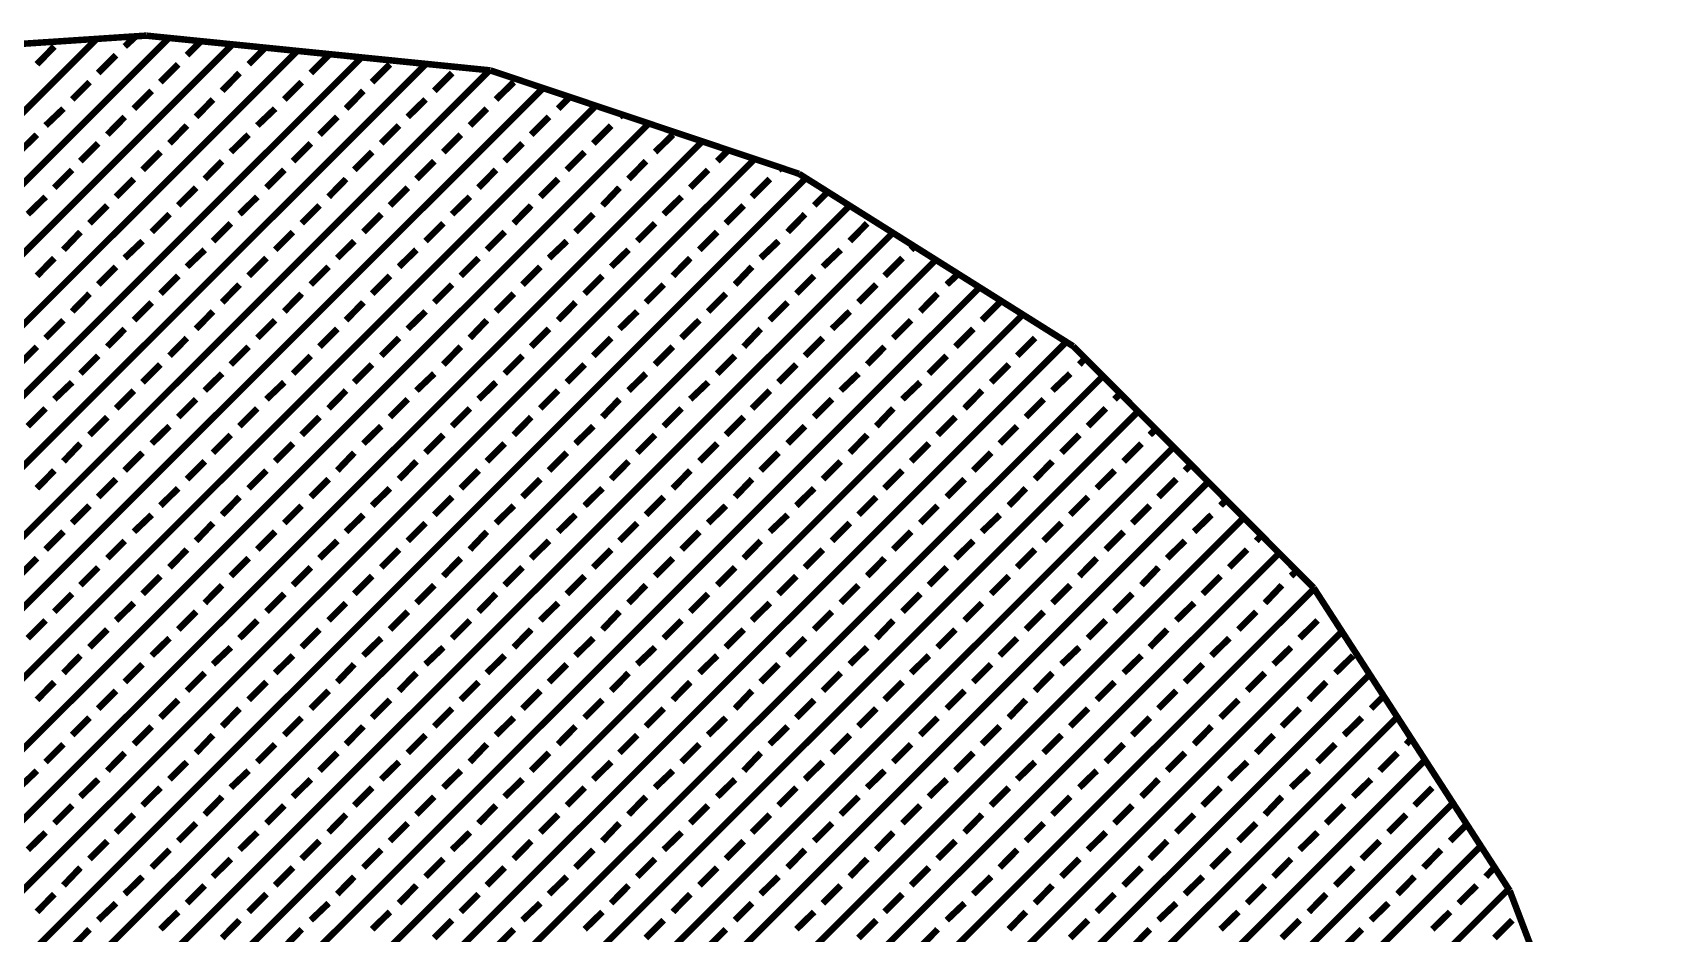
# Model space of a CAD drawing. Extents: x 2 to 176, y -19 to 159.
# Drawn here: x 106.256 to 107.203, y 119.931 to 120.458 of the extents above; entities that cross this region are included whole.
import ezdxf

# ---------------------------------------------------------------- set-up
doc = ezdxf.new("R2010")
doc.units = 0
doc.layers.add('BG_SILKSCREEN_TOP', color=7, linetype='CONTINUOUS')

msp = doc.modelspace()

# ---------------------------------------------------------------- linework, layer by layer
at = {"layer": 'BG_SILKSCREEN_TOP', "const_width": 0.00381}
for points in [[(104.872028, 119.03202), (106.294174, 120.45442)], [(104.898698, 119.017288), (106.336084, 120.454674)], [(106.322876, 120.456198), (106.18089, 120.4468)], [(106.31043, 120.449848), (106.316526, 120.455436)], [(106.524044, 120.435878), (106.322876, 120.456198)], [(106.346752, 120.444768), (106.35488, 120.452896)], [(104.92486, 119.002302), (106.373422, 120.451118)], [(104.95153, 118.98757), (106.411268, 120.447308)], [(104.982772, 118.977664), (106.448606, 120.443244)], [(106.259122, 120.439434), (106.269282, 120.449848)], [(106.294936, 120.434354), (106.30535, 120.444768)], [(106.38282, 120.439434), (106.392472, 120.449086)], [(106.419142, 120.434354), (106.429556, 120.444768)], [(105.017824, 118.971568), (106.486198, 120.439434)], [(105.05313, 118.965218), (106.523536, 120.435878)], [(106.331258, 120.42902), (106.341672, 120.439434)], [(106.367326, 120.42394), (106.377486, 120.434354)], [(106.454956, 120.42902), (106.46537, 120.439434)], [(106.491278, 120.42394), (106.501692, 120.434354)], [(106.704384, 120.375426), (106.524044, 120.435878)], [(105.08869, 118.959376), (106.554778, 120.425464)], [(106.279696, 120.41886), (106.289856, 120.42902)], [(106.403648, 120.41886), (106.413808, 120.42902)], [(106.527346, 120.41886), (106.53776, 120.42902)], [(105.123742, 118.953026), (106.585512, 120.41505)], [(106.315764, 120.413526), (106.326178, 120.42394)], [(106.352086, 120.4087), (106.361992, 120.41886)], [(106.439716, 120.413526), (106.449876, 120.42394)], [(106.475784, 120.4087), (106.486198, 120.41886)], [(106.563668, 120.413526), (106.570272, 120.42013)], [(106.264202, 120.40362), (106.274616, 120.413526)], [(106.30027, 120.398286), (106.31043, 120.4087)], [(106.3879, 120.40362), (106.398314, 120.413526)], [(106.424222, 120.398286), (106.434636, 120.4087)], [(106.512106, 120.40362), (106.522012, 120.413526)], [(106.54792, 120.398286), (106.558334, 120.4087)], [(106.599482, 120.4087), (106.601006, 120.40997)], [(105.841546, 119.629682), (106.6165, 120.404636)], [(106.248708, 120.388126), (106.259122, 120.398286)], [(106.336592, 120.393206), (106.346752, 120.40362)], [(106.372406, 120.388126), (106.38282, 120.398286)], [(106.46029, 120.393206), (106.470704, 120.40362)], [(106.496612, 120.388126), (106.506772, 120.398286)], [(106.584242, 120.393206), (106.594656, 120.40362)], [(106.62031, 120.388126), (106.630724, 120.398286)], [(105.91038, 119.657368), (106.647742, 120.394222)], [(106.284522, 120.382792), (106.294936, 120.393206)], [(106.320844, 120.377712), (106.331258, 120.388126)], [(106.408728, 120.382792), (106.419142, 120.393206)], [(106.444542, 120.377712), (106.454956, 120.388126)], [(106.532426, 120.382792), (106.54284, 120.393206)], [(106.568748, 120.377712), (106.579162, 120.388126)], [(106.656632, 120.382792), (106.662982, 120.389142)], [(105.958132, 119.663718), (106.678476, 120.384062)], [(106.269282, 120.367298), (106.279696, 120.377712)], [(106.357166, 120.372378), (106.367326, 120.382792)], [(106.393234, 120.367298), (106.403648, 120.377712)], [(106.480864, 120.372378), (106.491278, 120.382792)], [(106.517186, 120.367298), (106.527346, 120.377712)], [(106.604816, 120.372378), (106.614976, 120.382792)], [(106.640884, 120.367298), (106.651298, 120.377712)], [(106.692446, 120.377712), (106.69397, 120.378728)], [(106.003852, 119.668036), (106.708448, 120.372886)], [(106.30535, 120.361964), (106.315764, 120.372378)], [(106.341672, 120.356884), (106.352086, 120.367298)], [(106.429556, 120.361964), (106.439716, 120.372378)], [(106.46537, 120.356884), (106.475784, 120.367298)], [(106.553254, 120.361964), (106.563668, 120.372378)], [(106.589576, 120.356884), (106.599482, 120.367298)], [(106.676952, 120.361964), (106.687366, 120.372378)], [(106.864658, 120.274588), (106.704384, 120.375426)], [(106.253788, 120.351804), (106.264202, 120.361964)], [(106.377486, 120.351804), (106.3879, 120.361964)], [(106.501692, 120.351804), (106.512106, 120.361964)], [(106.62539, 120.351804), (106.635804, 120.361964)], [(106.713274, 120.356884), (106.721148, 120.364758)], [(106.040428, 119.66321), (106.734102, 120.356884)], [(106.289856, 120.34647), (106.30027, 120.356884)], [(106.326178, 120.34139), (106.336592, 120.351804)], [(106.413808, 120.34647), (106.424222, 120.356884)], [(106.449876, 120.34139), (106.46029, 120.351804)], [(106.53776, 120.34647), (106.54792, 120.356884)], [(106.573828, 120.34139), (106.584242, 120.351804)], [(106.661712, 120.34647), (106.672126, 120.356884)], [(106.69778, 120.34139), (106.70794, 120.351804)], [(106.077004, 119.658892), (106.759248, 120.340882)], [(106.274616, 120.330976), (106.284522, 120.34139)], [(106.361992, 120.336056), (106.372406, 120.34647)], [(106.398314, 120.330976), (106.408728, 120.34139)], [(106.486198, 120.336056), (106.496612, 120.34647)], [(106.522012, 120.330976), (106.532426, 120.34139)], [(106.609896, 120.336056), (106.62031, 120.34647)], [(106.646218, 120.330976), (106.656632, 120.34139)], [(106.734102, 120.336056), (106.744262, 120.34647)], [(106.31043, 120.32615), (106.320844, 120.336056)], [(106.346752, 120.32107), (106.357166, 120.330976)], [(106.434636, 120.32615), (106.444542, 120.336056)], [(106.470704, 120.32107), (106.480864, 120.330976)], [(106.558334, 120.32615), (106.568748, 120.336056)], [(106.594656, 120.32107), (106.604816, 120.330976)], [(106.682032, 120.32615), (106.692446, 120.336056)], [(106.718354, 120.32107), (106.728768, 120.330976)], [(106.769916, 120.330976), (106.771694, 120.332754)], [(106.110024, 119.650256), (106.784394, 120.325134)], [(106.259122, 120.315736), (106.269282, 120.32615)], [(106.294936, 120.310656), (106.30535, 120.32107)], [(106.38282, 120.315736), (106.393234, 120.32615)], [(106.419142, 120.310656), (106.429556, 120.32107)], [(106.506772, 120.315736), (106.517186, 120.32615)], [(106.54284, 120.310656), (106.553254, 120.32107)], [(106.630724, 120.315736), (106.640884, 120.32615)], [(106.667046, 120.310656), (106.676952, 120.32107)], [(106.754422, 120.315736), (106.764836, 120.32615)], [(106.331258, 120.305322), (106.341672, 120.315736)], [(106.367326, 120.300242), (106.377486, 120.310656)], [(106.454956, 120.305322), (106.46537, 120.315736)], [(106.491278, 120.300242), (106.501692, 120.310656)], [(106.579162, 120.305322), (106.589576, 120.315736)], [(106.614976, 120.300242), (106.62539, 120.310656)], [(106.70286, 120.305322), (106.713274, 120.315736)], [(106.739182, 120.300242), (106.749596, 120.310656)], [(106.790744, 120.310656), (106.797348, 120.316752)], [(106.138218, 119.637302), (106.810048, 120.309132)], [(106.279696, 120.294908), (106.289856, 120.305322)], [(106.403648, 120.294908), (106.413808, 120.305322)], [(106.527346, 120.294908), (106.53776, 120.305322)], [(106.651298, 120.294908), (106.661712, 120.305322)], [(106.77525, 120.294908), (106.78541, 120.305322)], [(106.166412, 119.624094), (106.835194, 120.29313)], [(106.315764, 120.289828), (106.326178, 120.300242)], [(106.352086, 120.284748), (106.361992, 120.294908)], [(106.439716, 120.289828), (106.449876, 120.300242)], [(106.475784, 120.284748), (106.486198, 120.294908)], [(106.563668, 120.289828), (106.573828, 120.300242)], [(106.599482, 120.284748), (106.609896, 120.294908)], [(106.687366, 120.289828), (106.69778, 120.300242)], [(106.723688, 120.284748), (106.734102, 120.294908)], [(106.811318, 120.289828), (106.821732, 120.300242)], [(106.264202, 120.279414), (106.274616, 120.289828)], [(106.30027, 120.274334), (106.31043, 120.284748)], [(106.3879, 120.279414), (106.398314, 120.289828)], [(106.424222, 120.274334), (106.434636, 120.284748)], [(106.512106, 120.279414), (106.522012, 120.289828)], [(106.54792, 120.274334), (106.558334, 120.284748)], [(106.635804, 120.279414), (106.646218, 120.289828)], [(106.672126, 120.274334), (106.682032, 120.284748)], [(106.759502, 120.279414), (106.769916, 120.289828)], [(106.795824, 120.274334), (106.806238, 120.284748)], [(106.847386, 120.284748), (106.848148, 120.285002)], [(106.191304, 119.607838), (106.860594, 120.277128)], [(106.248708, 120.26392), (106.259122, 120.274334)], [(106.336592, 120.269), (106.346752, 120.279414)], [(106.372406, 120.26392), (106.38282, 120.274334)], [(106.46029, 120.269), (106.470704, 120.279414)], [(106.496612, 120.26392), (106.506772, 120.274334)], [(106.584242, 120.269), (106.594656, 120.279414)], [(106.62031, 120.26392), (106.630724, 120.274334)], [(106.70794, 120.269), (106.718354, 120.279414)], [(106.744262, 120.26392), (106.754422, 120.274334)], [(106.831892, 120.269), (106.842306, 120.279414)], [(107.00512, 120.133364), (106.864658, 120.274588)], [(106.284522, 120.258586), (106.294936, 120.269)], [(106.320844, 120.253506), (106.331258, 120.26392)], [(106.408728, 120.258586), (106.419142, 120.269)], [(106.444542, 120.253506), (106.454956, 120.26392)], [(106.532426, 120.258586), (106.54284, 120.269)], [(106.568748, 120.253506), (106.579162, 120.26392)], [(106.656632, 120.258586), (106.667046, 120.269)], [(106.692446, 120.253506), (106.70286, 120.26392)], [(106.78033, 120.258586), (106.790744, 120.269)], [(106.816652, 120.253506), (106.827066, 120.26392)], [(106.868214, 120.26392), (106.87177, 120.26773)], [(106.211878, 119.587264), (106.882184, 120.257316)], [(106.357166, 120.24868), (106.367326, 120.258586)], [(106.480864, 120.24868), (106.491278, 120.258586)], [(106.604816, 120.24868), (106.614976, 120.258586)], [(106.728768, 120.24868), (106.739182, 120.258586)], [(106.852466, 120.24868), (106.86288, 120.258586)], [(106.269282, 120.2436), (106.279696, 120.253506)], [(106.30535, 120.238266), (106.315764, 120.24868)], [(106.393234, 120.2436), (106.403648, 120.253506)], [(106.429556, 120.238266), (106.439716, 120.24868)], [(106.517186, 120.2436), (106.527346, 120.253506)], [(106.553254, 120.238266), (106.563668, 120.24868)], [(106.640884, 120.2436), (106.651298, 120.253506)], [(106.676952, 120.238266), (106.687366, 120.24868)], [(106.764836, 120.2436), (106.77525, 120.253506)], [(106.801158, 120.238266), (106.811318, 120.24868)], [(106.888788, 120.2436), (106.89209, 120.246902)], [(106.233214, 119.566944), (106.902504, 120.236488)], [(106.253788, 120.227852), (106.264202, 120.238266)], [(106.341672, 120.233186), (106.352086, 120.2436)], [(106.377486, 120.227852), (106.3879, 120.238266)], [(106.46537, 120.233186), (106.475784, 120.2436)], [(106.501692, 120.227852), (106.512106, 120.238266)], [(106.589576, 120.233186), (106.599482, 120.2436)], [(106.62539, 120.227852), (106.635804, 120.238266)], [(106.713274, 120.233186), (106.723688, 120.2436)], [(106.749596, 120.227852), (106.759502, 120.238266)], [(106.836972, 120.233186), (106.847386, 120.2436)], [(106.873294, 120.227852), (106.883708, 120.238266)], [(106.289856, 120.222772), (106.30027, 120.233186)], [(106.326178, 120.217692), (106.336592, 120.227852)], [(106.413808, 120.222772), (106.424222, 120.233186)], [(106.449876, 120.217692), (106.46029, 120.227852)], [(106.53776, 120.222772), (106.54792, 120.233186)], [(106.573828, 120.217692), (106.584242, 120.227852)], [(106.661712, 120.222772), (106.672126, 120.233186)], [(106.69778, 120.217692), (106.70794, 120.227852)], [(106.78541, 120.222772), (106.795824, 120.233186)], [(106.821732, 120.217692), (106.831892, 120.227852)], [(106.909362, 120.222772), (106.912918, 120.226074)], [(106.274616, 120.207278), (106.284522, 120.217692)], [(106.361992, 120.212358), (106.372406, 120.222772)], [(106.398314, 120.207278), (106.408728, 120.217692)], [(106.486198, 120.212358), (106.496612, 120.222772)], [(106.522012, 120.207278), (106.532426, 120.217692)], [(106.609896, 120.212358), (106.62031, 120.222772)], [(106.646218, 120.207278), (106.656632, 120.217692)], [(106.734102, 120.212358), (106.744262, 120.222772)], [(106.769916, 120.207278), (106.78033, 120.217692)], [(106.8578, 120.212358), (106.868214, 120.222772)], [(106.894122, 120.207278), (106.904536, 120.217692)], [(106.252772, 119.5451), (106.923332, 120.21566)], [(106.31043, 120.201944), (106.320844, 120.212358)], [(106.346752, 120.196864), (106.357166, 120.207278)], [(106.434636, 120.201944), (106.444542, 120.212358)], [(106.470704, 120.196864), (106.480864, 120.207278)], [(106.558334, 120.201944), (106.568748, 120.212358)], [(106.594656, 120.196864), (106.604816, 120.207278)], [(106.682032, 120.201944), (106.692446, 120.212358)], [(106.718354, 120.196864), (106.728768, 120.207278)], [(106.806238, 120.201944), (106.816652, 120.212358)], [(106.842306, 120.196864), (106.852466, 120.207278)], [(106.259122, 120.19153), (106.269282, 120.201944)], [(106.38282, 120.19153), (106.393234, 120.201944)], [(106.506772, 120.19153), (106.517186, 120.201944)], [(106.630724, 120.19153), (106.640884, 120.201944)], [(106.754422, 120.19153), (106.764836, 120.201944)], [(106.878374, 120.19153), (106.888788, 120.201944)], [(106.929936, 120.201944), (106.933746, 120.205754)], [(106.267504, 119.518938), (106.943652, 120.19534)], [(106.294936, 120.18645), (106.30535, 120.196864)], [(106.331258, 120.18137), (106.341672, 120.19153)], [(106.419142, 120.18645), (106.429556, 120.196864)], [(106.454956, 120.18137), (106.46537, 120.19153)], [(106.54284, 120.18645), (106.553254, 120.196864)], [(106.579162, 120.18137), (106.589576, 120.19153)], [(106.667046, 120.18645), (106.676952, 120.196864)], [(106.70286, 120.18137), (106.713274, 120.19153)], [(106.790744, 120.18645), (106.801158, 120.196864)], [(106.827066, 120.18137), (106.836972, 120.19153)], [(106.914442, 120.18645), (106.924856, 120.196864)], [(106.279696, 120.17121), (106.289856, 120.18137)], [(106.367326, 120.176036), (106.377486, 120.18645)], [(106.403648, 120.17121), (106.413808, 120.18137)], [(106.491278, 120.176036), (106.501692, 120.18645)], [(106.527346, 120.17121), (106.53776, 120.18137)], [(106.614976, 120.176036), (106.62539, 120.18645)], [(106.651298, 120.17121), (106.661712, 120.18137)], [(106.739182, 120.176036), (106.749596, 120.18645)], [(106.77525, 120.17121), (106.78541, 120.18137)], [(106.86288, 120.176036), (106.873294, 120.18645)], [(106.899202, 120.17121), (106.909362, 120.18137)], [(106.950764, 120.18137), (106.954066, 120.184926)], [(106.282744, 119.492522), (106.96448, 120.174512)], [(106.315764, 120.16613), (106.326178, 120.176036)], [(106.352086, 120.160796), (106.361992, 120.17121)], [(106.439716, 120.16613), (106.449876, 120.176036)], [(106.475784, 120.160796), (106.486198, 120.17121)], [(106.563668, 120.16613), (106.573828, 120.176036)], [(106.599482, 120.160796), (106.609896, 120.17121)], [(106.687366, 120.16613), (106.69778, 120.176036)], [(106.723688, 120.160796), (106.734102, 120.17121)], [(106.811318, 120.16613), (106.821732, 120.176036)], [(106.847386, 120.160796), (106.8578, 120.17121)], [(106.93527, 120.16613), (106.94543, 120.176036)], [(106.264202, 120.155716), (106.274616, 120.16613)], [(106.30027, 120.150636), (106.31043, 120.160796)], [(106.3879, 120.155716), (106.398314, 120.16613)], [(106.424222, 120.150636), (106.434636, 120.160796)], [(106.512106, 120.155716), (106.522012, 120.16613)], [(106.54792, 120.150636), (106.558334, 120.160796)], [(106.635804, 120.155716), (106.646218, 120.16613)], [(106.672126, 120.150636), (106.682032, 120.160796)], [(106.759502, 120.155716), (106.769916, 120.16613)], [(106.795824, 120.150636), (106.806238, 120.160796)], [(106.883708, 120.155716), (106.894122, 120.16613)], [(106.919522, 120.150636), (106.929936, 120.160796)], [(106.971592, 120.160796), (106.974894, 120.164352)], [(106.248708, 120.140222), (106.259122, 120.150636)], [(106.297476, 119.46636), (106.985308, 120.153938)], [(106.336592, 120.145302), (106.346752, 120.155716)], [(106.372406, 120.140222), (106.38282, 120.150636)], [(106.46029, 120.145302), (106.470704, 120.155716)], [(106.496612, 120.140222), (106.506772, 120.150636)], [(106.584242, 120.145302), (106.594656, 120.155716)], [(106.62031, 120.140222), (106.630724, 120.150636)], [(106.70794, 120.145302), (106.718354, 120.155716)], [(106.744262, 120.140222), (106.754422, 120.150636)], [(106.831892, 120.145302), (106.842306, 120.155716)], [(106.868214, 120.140222), (106.878374, 120.150636)], [(106.955844, 120.145302), (106.966258, 120.155716)], [(106.284522, 120.134888), (106.294936, 120.145302)], [(106.320844, 120.129808), (106.331258, 120.140222)], [(106.408728, 120.134888), (106.419142, 120.145302)], [(106.444542, 120.129808), (106.454956, 120.140222)], [(106.532426, 120.134888), (106.54284, 120.145302)], [(106.568748, 120.129808), (106.579162, 120.140222)], [(106.656632, 120.134888), (106.667046, 120.145302)], [(106.692446, 120.129808), (106.70286, 120.140222)], [(106.78033, 120.134888), (106.790744, 120.145302)], [(106.816652, 120.129808), (106.827066, 120.140222)], [(106.904536, 120.134888), (106.914442, 120.145302)], [(106.94035, 120.129808), (106.950764, 120.140222)], [(106.991912, 120.140222), (106.995468, 120.143524)], [(106.307128, 119.434864), (107.005628, 120.13311)], [(106.357166, 120.124474), (106.367326, 120.134888)], [(106.480864, 120.124474), (106.491278, 120.134888)], [(106.604816, 120.124474), (106.614976, 120.134888)], [(106.728768, 120.124474), (106.739182, 120.134888)], [(106.852466, 120.124474), (106.86288, 120.134888)], [(106.976672, 120.124474), (106.986578, 120.134888)], [(107.119674, 119.956326), (107.00512, 120.133364)], [(106.269282, 120.119394), (106.279696, 120.129808)], [(106.30535, 120.114314), (106.315764, 120.124474)], [(106.393234, 120.119394), (106.403648, 120.129808)], [(106.429556, 120.114314), (106.439716, 120.124474)], [(106.517186, 120.119394), (106.527346, 120.129808)], [(106.553254, 120.114314), (106.563668, 120.124474)], [(106.640884, 120.119394), (106.651298, 120.129808)], [(106.676952, 120.114314), (106.687366, 120.124474)], [(106.764836, 120.119394), (106.77525, 120.129808)], [(106.801158, 120.114314), (106.811318, 120.124474)], [(106.888788, 120.119394), (106.899202, 120.129808)], [(106.924856, 120.114314), (106.93527, 120.124474)], [(106.253788, 120.1039), (106.264202, 120.114314)], [(106.341672, 120.10898), (106.352086, 120.119394)], [(106.377486, 120.1039), (106.3879, 120.114314)], [(106.46537, 120.10898), (106.475784, 120.119394)], [(106.501692, 120.1039), (106.512106, 120.114314)], [(106.589576, 120.10898), (106.599482, 120.119394)], [(106.62539, 120.1039), (106.635804, 120.114314)], [(106.713274, 120.10898), (106.723688, 120.119394)], [(106.749596, 120.1039), (106.759502, 120.114314)], [(106.836972, 120.10898), (106.847386, 120.119394)], [(106.873294, 120.1039), (106.883708, 120.114314)], [(106.961178, 120.10898), (106.971592, 120.119394)], [(106.996992, 120.1039), (107.007406, 120.114314)], [(107.012486, 120.119394), (107.013756, 120.12041)], [(106.289856, 120.098566), (106.30027, 120.10898)], [(106.316018, 119.402098), (107.021884, 120.107964)], [(106.326178, 120.09374), (106.336592, 120.1039)], [(106.413808, 120.098566), (106.424222, 120.10898)], [(106.449876, 120.09374), (106.46029, 120.1039)], [(106.53776, 120.098566), (106.54792, 120.10898)], [(106.573828, 120.09374), (106.584242, 120.1039)], [(106.661712, 120.098566), (106.672126, 120.10898)], [(106.69778, 120.09374), (106.70794, 120.1039)], [(106.78541, 120.098566), (106.795824, 120.10898)], [(106.821732, 120.09374), (106.831892, 120.1039)], [(106.909362, 120.098566), (106.919522, 120.10898)], [(106.94543, 120.09374), (106.955844, 120.1039)], [(106.274616, 120.08358), (106.284522, 120.09374)], [(106.361992, 120.08866), (106.372406, 120.098566)], [(106.398314, 120.08358), (106.408728, 120.09374)], [(106.486198, 120.08866), (106.496612, 120.098566)], [(106.522012, 120.08358), (106.532426, 120.09374)], [(106.609896, 120.08866), (106.62031, 120.098566)], [(106.646218, 120.08358), (106.656632, 120.09374)], [(106.734102, 120.08866), (106.744262, 120.098566)], [(106.769916, 120.08358), (106.78033, 120.09374)], [(106.8578, 120.08866), (106.868214, 120.098566)], [(106.894122, 120.08358), (106.904536, 120.09374)], [(106.981752, 120.08866), (106.991912, 120.098566)], [(107.01782, 120.08358), (107.028234, 120.09374)], [(106.31043, 120.078246), (106.320844, 120.08866)], [(106.346752, 120.073166), (106.357166, 120.08358)], [(106.434636, 120.078246), (106.444542, 120.08866)], [(106.470704, 120.073166), (106.480864, 120.08358)], [(106.558334, 120.078246), (106.568748, 120.08866)], [(106.594656, 120.073166), (106.604816, 120.08358)], [(106.682032, 120.078246), (106.692446, 120.08866)], [(106.718354, 120.073166), (106.728768, 120.08358)], [(106.806238, 120.078246), (106.816652, 120.08866)], [(106.842306, 120.073166), (106.852466, 120.08358)], [(106.929936, 120.078246), (106.94035, 120.08866)], [(106.966258, 120.073166), (106.976672, 120.08358)], [(106.259122, 120.067832), (106.269282, 120.078246)], [(106.324908, 119.369586), (107.037886, 120.082818)], [(106.38282, 120.067832), (106.393234, 120.078246)], [(106.506772, 120.067832), (106.517186, 120.078246)], [(106.630724, 120.067832), (106.640884, 120.078246)], [(106.754422, 120.067832), (106.764836, 120.078246)], [(106.878374, 120.067832), (106.888788, 120.078246)], [(107.002326, 120.067832), (107.012486, 120.078246)], [(106.294936, 120.062752), (106.30535, 120.073166)], [(106.331258, 120.057418), (106.341672, 120.067832)], [(106.419142, 120.062752), (106.429556, 120.073166)], [(106.454956, 120.057418), (106.46537, 120.067832)], [(106.54284, 120.062752), (106.553254, 120.073166)], [(106.579162, 120.057418), (106.589576, 120.067832)], [(106.667046, 120.062752), (106.676952, 120.073166)], [(106.70286, 120.057418), (106.713274, 120.067832)], [(106.790744, 120.062752), (106.801158, 120.073166)], [(106.827066, 120.057418), (106.836972, 120.067832)], [(106.914442, 120.062752), (106.924856, 120.073166)], [(106.950764, 120.057418), (106.961178, 120.067832)], [(107.038648, 120.062752), (107.046014, 120.070118)], [(106.279696, 120.047258), (106.289856, 120.057418)], [(106.333544, 119.337328), (107.054142, 120.057926)], [(106.367326, 120.052338), (106.377486, 120.062752)], [(106.403648, 120.047258), (106.413808, 120.057418)], [(106.491278, 120.052338), (106.501692, 120.062752)], [(106.527346, 120.047258), (106.53776, 120.057418)], [(106.614976, 120.052338), (106.62539, 120.062752)], [(106.651298, 120.047258), (106.661712, 120.057418)], [(106.739182, 120.052338), (106.749596, 120.062752)], [(106.77525, 120.047258), (106.78541, 120.057418)], [(106.86288, 120.052338), (106.873294, 120.062752)], [(106.899202, 120.047258), (106.909362, 120.057418)], [(106.986578, 120.052338), (106.996992, 120.062752)], [(107.0229, 120.047258), (107.033314, 120.057418)], [(106.315764, 120.041924), (106.326178, 120.052338)], [(106.352086, 120.036844), (106.361992, 120.047258)], [(106.439716, 120.041924), (106.449876, 120.052338)], [(106.475784, 120.036844), (106.486198, 120.047258)], [(106.563668, 120.041924), (106.573828, 120.052338)], [(106.599482, 120.036844), (106.609896, 120.047258)], [(106.687366, 120.041924), (106.69778, 120.052338)], [(106.723688, 120.036844), (106.734102, 120.047258)], [(106.811318, 120.041924), (106.821732, 120.052338)], [(106.847386, 120.036844), (106.8578, 120.047258)], [(106.93527, 120.041924), (106.94543, 120.052338)], [(106.971592, 120.036844), (106.981752, 120.047258)], [(106.264202, 120.03151), (106.274616, 120.041924)], [(106.30027, 120.02643), (106.31043, 120.036844)], [(106.3879, 120.03151), (106.398314, 120.041924)], [(106.424222, 120.02643), (106.434636, 120.036844)], [(106.512106, 120.03151), (106.522012, 120.041924)], [(106.54792, 120.02643), (106.558334, 120.036844)], [(106.635804, 120.03151), (106.646218, 120.041924)], [(106.672126, 120.02643), (106.682032, 120.036844)], [(106.759502, 120.03151), (106.769916, 120.041924)], [(106.795824, 120.02643), (106.806238, 120.036844)], [(106.883708, 120.03151), (106.894122, 120.041924)], [(106.919522, 120.02643), (106.929936, 120.036844)], [(107.007406, 120.03151), (107.01782, 120.041924)], [(107.043728, 120.02643), (107.054142, 120.036844)], [(107.059222, 120.041924), (107.06227, 120.045226)], [(106.336592, 120.02135), (106.346752, 120.03151)], [(106.342434, 119.304816), (107.070398, 120.03278)], [(106.46029, 120.02135), (106.470704, 120.03151)], [(106.584242, 120.02135), (106.594656, 120.03151)], [(106.70794, 120.02135), (106.718354, 120.03151)], [(106.831892, 120.02135), (106.842306, 120.03151)], [(106.955844, 120.02135), (106.966258, 120.03151)], [(106.248708, 120.016524), (106.259122, 120.02643)], [(106.284522, 120.01119), (106.294936, 120.02135)], [(106.372406, 120.016524), (106.38282, 120.02643)], [(106.408728, 120.01119), (106.419142, 120.02135)], [(106.496612, 120.016524), (106.506772, 120.02643)], [(106.532426, 120.01119), (106.54284, 120.02135)], [(106.62031, 120.016524), (106.630724, 120.02643)], [(106.656632, 120.01119), (106.667046, 120.02135)], [(106.744262, 120.016524), (106.754422, 120.02643)], [(106.78033, 120.01119), (106.790744, 120.02135)], [(106.868214, 120.016524), (106.878374, 120.02643)], [(106.904536, 120.01119), (106.914442, 120.02135)], [(106.991912, 120.016524), (107.002326, 120.02643)], [(107.028234, 120.01119), (107.038648, 120.02135)], [(106.320844, 120.00611), (106.331258, 120.016524)], [(106.357166, 120.000776), (106.367326, 120.01119)], [(106.444542, 120.00611), (106.454956, 120.016524)], [(106.480864, 120.000776), (106.491278, 120.01119)], [(106.568748, 120.00611), (106.579162, 120.016524)], [(106.604816, 120.000776), (106.614976, 120.01119)], [(106.692446, 120.00611), (106.70286, 120.016524)], [(106.728768, 120.000776), (106.739182, 120.01119)], [(106.816652, 120.00611), (106.827066, 120.016524)], [(106.852466, 120.000776), (106.86288, 120.01119)], [(106.94035, 120.00611), (106.950764, 120.016524)], [(106.976672, 120.000776), (106.986578, 120.01119)], [(107.064048, 120.00611), (107.074462, 120.016524)], [(106.269282, 119.995696), (106.279696, 120.00611)], [(106.30535, 119.990362), (106.315764, 120.000776)], [(106.351324, 119.27205), (107.086654, 120.007634)], [(106.393234, 119.995696), (106.403648, 120.00611)], [(106.429556, 119.990362), (106.439716, 120.000776)], [(106.517186, 119.995696), (106.527346, 120.00611)], [(106.553254, 119.990362), (106.563668, 120.000776)], [(106.640884, 119.995696), (106.651298, 120.00611)], [(106.676952, 119.990362), (106.687366, 120.000776)], [(106.764836, 119.995696), (106.77525, 120.00611)], [(106.801158, 119.990362), (106.811318, 120.000776)], [(106.888788, 119.995696), (106.899202, 120.00611)], [(106.924856, 119.990362), (106.93527, 120.000776)], [(107.012486, 119.995696), (107.0229, 120.00611)], [(107.048808, 119.990362), (107.059222, 120.000776)], [(106.253788, 119.980202), (106.264202, 119.990362)], [(106.341672, 119.985282), (106.352086, 119.995696)], [(106.377486, 119.980202), (106.3879, 119.990362)], [(106.46537, 119.985282), (106.475784, 119.995696)], [(106.501692, 119.980202), (106.512106, 119.990362)], [(106.589576, 119.985282), (106.599482, 119.995696)], [(106.62539, 119.980202), (106.635804, 119.990362)], [(106.713274, 119.985282), (106.723688, 119.995696)], [(106.749596, 119.980202), (106.759502, 119.990362)], [(106.836972, 119.985282), (106.847386, 119.995696)], [(106.873294, 119.980202), (106.883708, 119.990362)], [(106.961178, 119.985282), (106.971592, 119.995696)], [(106.996992, 119.980202), (107.007406, 119.990362)], [(107.084876, 119.985282), (107.094528, 119.994934)], [(106.289856, 119.974868), (106.30027, 119.985282)], [(106.326178, 119.969788), (106.336592, 119.980202)], [(106.360214, 119.239538), (107.102656, 119.982234)], [(106.413808, 119.974868), (106.424222, 119.985282)], [(106.449876, 119.969788), (106.46029, 119.980202)], [(106.53776, 119.974868), (106.54792, 119.985282)], [(106.573828, 119.969788), (106.584242, 119.980202)], [(106.661712, 119.974868), (106.672126, 119.985282)], [(106.69778, 119.969788), (106.70794, 119.980202)], [(106.78541, 119.974868), (106.795824, 119.985282)], [(106.821732, 119.969788), (106.831892, 119.980202)], [(106.909362, 119.974868), (106.919522, 119.985282)], [(106.94543, 119.969788), (106.955844, 119.980202)], [(107.033314, 119.974868), (107.043728, 119.985282)], [(107.069382, 119.969788), (107.079542, 119.980202)], [(106.361992, 119.964454), (106.372406, 119.974868)], [(106.486198, 119.964454), (106.496612, 119.974868)], [(106.609896, 119.964454), (106.62031, 119.974868)], [(106.734102, 119.964454), (106.744262, 119.974868)], [(106.8578, 119.964454), (106.868214, 119.974868)], [(106.981752, 119.964454), (106.991912, 119.974868)], [(106.274616, 119.959374), (106.284522, 119.969788)], [(106.31043, 119.954294), (106.320844, 119.964454)], [(106.398314, 119.959374), (106.408728, 119.969788)], [(106.434636, 119.954294), (106.444542, 119.964454)], [(106.522012, 119.959374), (106.532426, 119.969788)], [(106.558334, 119.954294), (106.568748, 119.964454)], [(106.646218, 119.959374), (106.656632, 119.969788)], [(106.682032, 119.954294), (106.692446, 119.964454)], [(106.769916, 119.959374), (106.78033, 119.969788)], [(106.806238, 119.954294), (106.816652, 119.964454)], [(106.894122, 119.959374), (106.904536, 119.969788)], [(106.929936, 119.954294), (106.94035, 119.964454)], [(107.01782, 119.959374), (107.028234, 119.969788)], [(107.054142, 119.954294), (107.064048, 119.964454)], [(107.105704, 119.964454), (107.110784, 119.969788)], [(106.259122, 119.94388), (106.269282, 119.954294)], [(106.346752, 119.94896), (106.357166, 119.959374)], [(106.366056, 119.204232), (107.118912, 119.957088)], [(106.38282, 119.94388), (106.393234, 119.954294)], [(106.470704, 119.94896), (106.480864, 119.959374)], [(106.506772, 119.94388), (106.517186, 119.954294)], [(106.594656, 119.94896), (106.604816, 119.959374)], [(106.630724, 119.94388), (106.640884, 119.954294)], [(106.718354, 119.94896), (106.728768, 119.959374)], [(106.754422, 119.94388), (106.764836, 119.954294)], [(106.842306, 119.94896), (106.852466, 119.959374)], [(106.878374, 119.94388), (106.888788, 119.954294)], [(106.966258, 119.94896), (106.976672, 119.959374)], [(107.002326, 119.94388), (107.012486, 119.954294)], [(107.089956, 119.94896), (107.10037, 119.959374)], [(107.2007, 119.743474), (107.119674, 119.956326)], [(106.294936, 119.939054), (106.30535, 119.94896)], [(106.331258, 119.93372), (106.341672, 119.94388)], [(106.419142, 119.939054), (106.429556, 119.94896)], [(106.454956, 119.93372), (106.46537, 119.94388)], [(106.54284, 119.939054), (106.553254, 119.94896)], [(106.579162, 119.93372), (106.589576, 119.94388)], [(106.667046, 119.939054), (106.676952, 119.94896)], [(106.70286, 119.93372), (106.713274, 119.94388)], [(106.790744, 119.939054), (106.801158, 119.94896)], [(106.827066, 119.93372), (106.836972, 119.94388)], [(106.914442, 119.939054), (106.924856, 119.94896)], [(106.950764, 119.93372), (106.961178, 119.94388)], [(107.038648, 119.939054), (107.048808, 119.94896)], [(107.074462, 119.93372), (107.084876, 119.94388)], [(106.279696, 119.923306), (106.289856, 119.93372)], [(106.367326, 119.92864), (106.377486, 119.939054)], [(106.403648, 119.923306), (106.413808, 119.93372)], [(106.491278, 119.92864), (106.501692, 119.939054)], [(106.527346, 119.923306), (106.53776, 119.93372)], [(106.614976, 119.92864), (106.62539, 119.939054)], [(106.651298, 119.923306), (106.661712, 119.93372)], [(106.739182, 119.92864), (106.749596, 119.939054)], [(106.77525, 119.923306), (106.78541, 119.93372)], [(106.86288, 119.92864), (106.873294, 119.939054)], [(106.899202, 119.923306), (106.909362, 119.93372)], [(106.986578, 119.92864), (106.996992, 119.939054)], [(107.0229, 119.923306), (107.033314, 119.93372)], [(107.110784, 119.92864), (107.121198, 119.939054)]]:
    msp.add_lwpolyline(points, dxfattribs=at)

doc.saveas('drawing.dxf')
